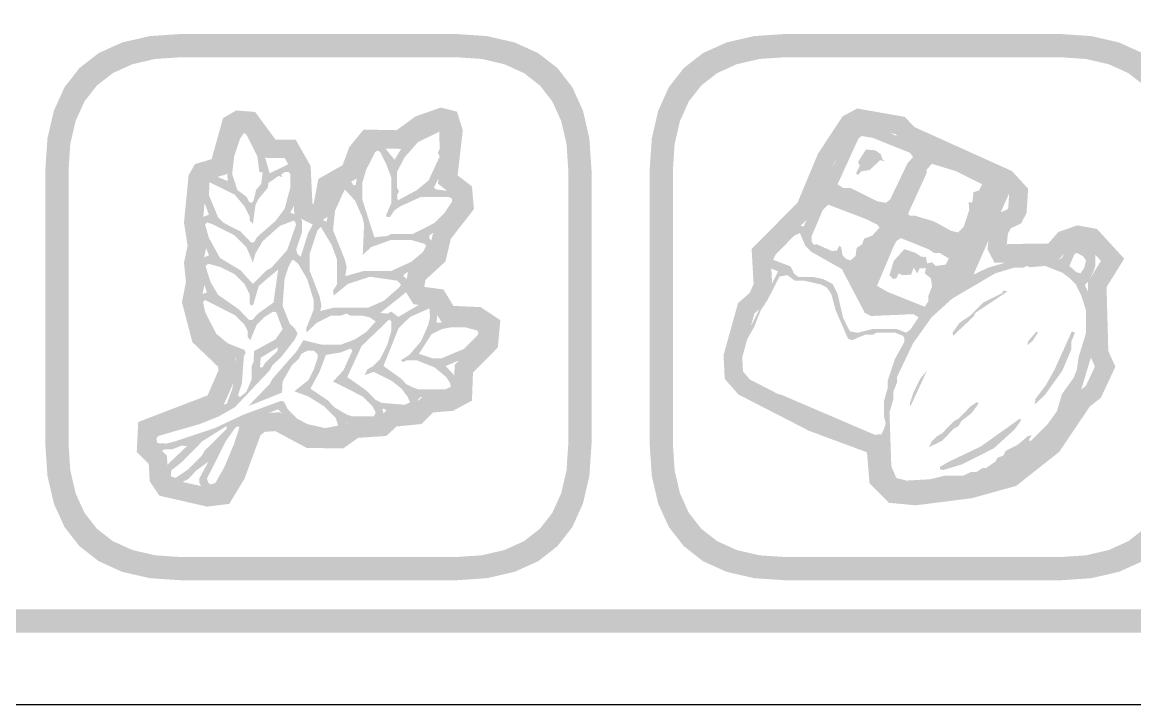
# Model space of a CAD drawing. Header units: millimetres. Extents: x 6 to 594, y 82 to 394.
# Drawn here: x 107.1 to 126.25, y 211.96 to 223.7 of the extents above; entities that cross this region are included whole.
import ezdxf

# ---------------------------------------------------------------- set-up
doc = ezdxf.new("R2010")
doc.units = ezdxf.units.MM
doc.layers.add('CUT', color=1, linetype='Continuous')
doc.layers.add('RASTER', color=7, linetype='Continuous')

msp = doc.modelspace()

# ---------------------------------------------------------------- hatches: boundary and pattern name
at = {"layer": 'RASTER'}
h = msp.add_hatch(color=7, dxfattribs=at)
h.paths.add_polyline_path([(91.8, 228.6), (91.834, 229.116), (91.938, 229.563), (92.109, 229.941), (92.35, 230.25), (92.659, 230.491), (93.038, 230.663), (93.484, 230.766), (94, 230.8), (151.2, 230.8), (151.716, 230.766), (152.163, 230.663), (152.541, 230.491), (152.85, 230.25), (153.091, 229.941), (153.263, 229.563), (153.366, 229.116), (153.4, 228.6), (153.4, 215.4), (153.366, 214.884), (153.263, 214.438), (153.091, 214.059), (152.85, 213.75), (152.541, 213.509), (152.163, 213.337), (151.716, 213.234), (151.2, 213.2), (94, 213.2), (93.484, 213.234), (93.038, 213.337), (92.659, 213.509), (92.35, 213.75), (92.109, 214.059), (91.938, 214.438), (91.834, 214.884), (91.8, 215.4)])
h.paths.add_polyline_path([(92.2, 228.6), (92.2, 215.4), (92.228, 214.978), (92.313, 214.613), (92.453, 214.303), (92.65, 214.05), (92.903, 213.853), (93.213, 213.712), (93.578, 213.628), (94, 213.6), (151.2, 213.6), (151.622, 213.628), (151.988, 213.712), (152.297, 213.853), (152.55, 214.05), (152.747, 214.303), (152.888, 214.613), (152.972, 214.978), (153, 215.4), (153, 228.6), (152.972, 229.022), (152.888, 229.388), (152.747, 229.697), (152.55, 229.95), (152.297, 230.147), (151.988, 230.288), (151.622, 230.372), (151.2, 230.4), (94, 230.4), (93.578, 230.372), (93.213, 230.288), (92.903, 230.147), (92.65, 229.95), (92.453, 229.697), (92.313, 229.388), (92.228, 229.022), (92.2, 228.6)])
h = msp.add_hatch(color=7, dxfattribs=at)
h.paths.add_polyline_path([(107.5, 221.15), (107.537, 221.701), (107.647, 222.178), (107.83, 222.582), (108.088, 222.913), (108.418, 223.17), (108.822, 223.353), (109.299, 223.463), (109.85, 223.5), (114.55, 223.5), (115.101, 223.463), (115.578, 223.353), (115.982, 223.17), (116.313, 222.913), (116.57, 222.582), (116.753, 222.178), (116.863, 221.701), (116.9, 221.15), (116.9, 216.45), (116.863, 215.899), (116.753, 215.422), (116.57, 215.018), (116.313, 214.687), (115.982, 214.43), (115.578, 214.247), (115.101, 214.137), (114.55, 214.1), (109.85, 214.1), (109.299, 214.137), (108.822, 214.247), (108.418, 214.43), (108.088, 214.688), (107.83, 215.018), (107.647, 215.422), (107.537, 215.899), (107.5, 216.45)])
h.paths.add_polyline_path([(107.9, 221.15), (107.9, 216.45), (107.93, 215.993), (108.022, 215.597), (108.174, 215.262), (108.388, 214.988), (108.662, 214.774), (108.997, 214.622), (109.393, 214.53), (109.85, 214.5), (114.55, 214.5), (115.007, 214.53), (115.403, 214.622), (115.738, 214.774), (116.013, 214.988), (116.226, 215.262), (116.378, 215.597), (116.47, 215.993), (116.5, 216.45), (116.5, 221.15), (116.47, 221.607), (116.378, 222.003), (116.226, 222.338), (116.013, 222.612), (115.738, 222.826), (115.403, 222.978), (115.007, 223.07), (114.55, 223.1), (109.85, 223.1), (109.393, 223.07), (108.997, 222.978), (108.662, 222.826), (108.388, 222.613), (108.174, 222.338), (108.022, 222.003), (107.93, 221.607), (107.9, 221.15)])
h = msp.add_hatch(color=7, dxfattribs=at)
h.paths.add_polyline_path([(117.9, 221.15), (117.937, 221.701), (118.047, 222.178), (118.23, 222.582), (118.488, 222.913), (118.818, 223.17), (119.222, 223.353), (119.699, 223.463), (120.25, 223.5), (124.95, 223.5), (125.501, 223.463), (125.978, 223.353), (126.382, 223.17), (126.713, 222.913), (126.97, 222.582), (127.153, 222.178), (127.263, 221.701), (127.3, 221.15), (127.3, 216.45), (127.263, 215.899), (127.153, 215.422), (126.97, 215.018), (126.713, 214.687), (126.382, 214.43), (125.978, 214.247), (125.501, 214.137), (124.95, 214.1), (120.25, 214.1), (119.699, 214.137), (119.222, 214.247), (118.818, 214.43), (118.488, 214.688), (118.23, 215.018), (118.047, 215.422), (117.937, 215.899), (117.9, 216.45)])
h.paths.add_polyline_path([(118.3, 221.15), (118.3, 216.45), (118.33, 215.993), (118.422, 215.597), (118.574, 215.262), (118.788, 214.988), (119.062, 214.774), (119.397, 214.622), (119.793, 214.53), (120.25, 214.5), (124.95, 214.5), (125.407, 214.53), (125.803, 214.622), (126.138, 214.774), (126.413, 214.988), (126.626, 215.262), (126.778, 215.597), (126.87, 215.993), (126.9, 216.45), (126.9, 221.15), (126.87, 221.607), (126.778, 222.003), (126.626, 222.338), (126.413, 222.612), (126.138, 222.826), (125.803, 222.978), (125.407, 223.07), (124.95, 223.1), (120.25, 223.1), (119.793, 223.07), (119.397, 222.978), (119.062, 222.826), (118.788, 222.613), (118.574, 222.338), (118.422, 222.003), (118.33, 221.607), (118.3, 221.15)])
h = msp.add_hatch(color=7, dxfattribs=at)
h.paths.add_polyline_path([(114.308, 222.234), (114.585, 222.163), (114.685, 221.842), (114.595, 221.067), (114.842, 220.876), (114.877, 220.486), (114.479, 219.976), (114.386, 219.586), (114.043, 219.269), (114.023, 219.155), (114.027, 219.148), (114.352, 219.104), (114.524, 218.821), (114.994, 218.8), (115.331, 218.575), (115.287, 218.106), (114.86, 217.673), (114.842, 217.192), (114.515, 217.016), (114.17, 216.988), (113.971, 216.789), (113.543, 216.746), (113.367, 216.583), (112.885, 216.552), (112.625, 216.368), (111.997, 216.379), (111.459, 216.667), (111.281, 216.656), (111.204, 216.599), (110.928, 215.848), (110.666, 215.415), (110.287, 215.368), (109.463, 215.556), (109.297, 215.805), (109.281, 216.105), (109.074, 216.312), (109.099, 216.824), (110.293, 217.282), (110.481, 217.712), (110.47, 217.779), (110.032, 218.197), (109.851, 218.884), (109.92, 219.231), (109.887, 219.566), (109.949, 219.858), (109.887, 220.253), (109.966, 221.068), (110.075, 221.261), (110.362, 221.345), (110.56, 222.053), (110.786, 222.184), (111.112, 222.157), (111.461, 221.683), (111.808, 221.683), (112.066, 221.228), (112.097, 220.582), (112.11, 220.575), (112.118, 220.58), (112.199, 221.005), (112.616, 221.243), (112.732, 221.554), (112.978, 221.855), (113.546, 221.844), (113.869, 222.08)])
h.paths.add_polyline_path([(114.322, 221.9), (114.02, 221.794), (113.648, 221.522), (113.128, 221.532), (113.014, 221.392), (112.876, 221.022), (112.485, 220.8), (112.406, 220.383), (112.127, 220.208), (111.786, 220.381), (111.75, 221.137), (111.621, 221.363), (111.3, 221.363), (110.941, 221.85), (110.86, 221.857), (110.833, 221.841), (110.623, 221.087), (110.289, 220.99), (110.278, 220.97), (110.21, 220.263), (110.275, 219.849), (110.21, 219.548), (110.244, 219.215), (110.179, 218.894), (110.319, 218.366), (110.769, 217.936), (110.812, 217.669), (110.532, 217.031), (109.409, 216.6), (109.401, 216.438), (109.594, 216.245), (109.612, 215.91), (109.659, 215.839), (110.304, 215.693), (110.473, 215.713), (110.638, 215.987), (110.936, 216.799), (111.167, 216.969), (111.529, 216.992), (112.08, 216.698), (112.526, 216.69), (112.774, 216.866), (113.233, 216.895), (113.404, 217.053), (113.825, 217.096), (114.027, 217.298), (114.422, 217.33), (114.529, 217.387), (114.545, 217.809), (114.979, 218.25), (114.995, 218.415), (114.891, 218.484), (114.34, 218.509), (114.158, 218.807), (113.835, 218.851), (113.686, 219.09), (113.746, 219.431), (114.097, 219.755), (114.184, 220.119), (114.547, 220.583), (114.536, 220.708), (114.256, 220.924), (114.359, 221.812), (114.332, 221.898), (114.322, 221.9)])
h = msp.add_hatch(color=7, dxfattribs=at)
h.paths.add_polyline_path([(121.47, 222.217), (122.288, 222.074), (122.46, 221.896), (124.134, 221.142), (124.413, 220.838), (124.387, 220.423), (124.292, 220.239), (124.115, 220.158), (124.066, 220.067), (124.043, 219.859), (124.03, 219.885), (124.76, 219.895), (124.935, 220.093), (125.26, 220.207), (125.598, 220.145), (126.067, 219.633), (125.763, 219.146), (125.793, 218.046), (125.915, 217.775), (125.664, 217.24), (125.475, 217.091), (124.948, 216.31), (124.208, 215.725), (123.441, 215.512), (122.477, 215.391), (122.022, 215.433), (121.684, 215.77), (121.641, 216.289), (121.629, 216.307), (120.644, 216.672), (119.428, 217.297), (119.192, 217.566), (119.172, 217.976), (119.422, 218.871), (119.62, 219.042), (119.689, 219.195), (119.655, 219.801), (120.446, 220.599), (120.797, 221.439), (121.22, 222.082)])
h.paths.add_polyline_path([(121.524, 221.883), (121.443, 221.839), (121.081, 221.288), (120.717, 220.418), (119.982, 219.677), (120.012, 219.135), (119.883, 218.846), (119.704, 218.692), (119.494, 217.94), (119.506, 217.693), (119.628, 217.553), (120.774, 216.965), (121.838, 216.571), (121.953, 216.397), (121.994, 215.914), (122.167, 215.741), (122.471, 215.712), (123.378, 215.827), (124.06, 216.016), (124.711, 216.53), (125.238, 217.312), (125.406, 217.444), (125.563, 217.778), (125.475, 217.973), (125.441, 219.234), (125.667, 219.596), (125.434, 219.85), (125.286, 219.877), (125.12, 219.819), (124.906, 219.577), (123.836, 219.562), (123.714, 219.798), (123.755, 220.164), (123.884, 220.405), (124.059, 220.484), (124.072, 220.51), (124.085, 220.722), (123.942, 220.877), (122.272, 221.629), (122.13, 221.777), (121.524, 221.883)])
h = msp.add_hatch(color=7, dxfattribs=at)
h.paths.add_polyline_path([(110.86, 221.95), (110.993, 221.904), (111.127, 221.737), (111.25, 221.493), (111.361, 221.102), (111.684, 221.259), (111.761, 221.236), (111.818, 221.159), (111.818, 220.992), (111.851, 220.892), (111.785, 220.558), (111.718, 220.425), (111.861, 220.368), (111.918, 220.291), (111.918, 220.091), (111.818, 219.79), (111.841, 219.714), (111.895, 219.667), (112.018, 220.057), (112.108, 220.234), (112.219, 220.325), (112.342, 220.268), (112.385, 220.558), (112.452, 220.759), (112.576, 220.969), (112.686, 220.992), (112.776, 220.949), (112.796, 220.902), (112.843, 220.902), (112.886, 221.193), (113.11, 221.603), (113.22, 221.66), (113.263, 221.637), (113.511, 221.336), (113.611, 221.503), (113.878, 221.77), (114.088, 221.894), (114.322, 221.96), (114.365, 221.937), (114.422, 221.86), (114.422, 221.493), (114.322, 221.126), (114.188, 220.859), (114.222, 220.825), (114.489, 220.792), (114.599, 220.735), (114.622, 220.592), (114.532, 220.415), (114.445, 220.335), (114.399, 220.248), (114.111, 220.034), (114.111, 219.981), (114.188, 219.891), (114.131, 219.714), (113.965, 219.547), (113.677, 219.366), (113.664, 219.333), (113.754, 219.256), (113.754, 219.156), (113.697, 219.046), (113.263, 218.699), (113.387, 218.689), (113.454, 218.722), (113.577, 218.632), (113.955, 218.856), (114.155, 218.889), (114.255, 218.789), (114.232, 218.532), (114.889, 218.555), (115.066, 218.465), (115.09, 218.321), (115.033, 218.211), (114.766, 217.944), (114.389, 217.787), (114.565, 217.597), (114.622, 217.487), (114.599, 217.343), (114.522, 217.287), (114.389, 217.253), (113.955, 217.253), (113.921, 217.22), (113.898, 217.076), (113.821, 217.019), (113.387, 217.019), (113.32, 217.053), (113.297, 217.043), (113.32, 216.986), (113.297, 216.843), (113.153, 216.786), (112.686, 216.819), (112.643, 216.662), (112.552, 216.619), (112.118, 216.619), (111.985, 216.652), (111.741, 216.776), (111.507, 217.043), (110.993, 216.843), (110.816, 216.285), (110.593, 215.774), (110.526, 215.674), (110.416, 215.617), (110.316, 215.617), (110.205, 215.674), (110.149, 215.784), (110.149, 215.851), (110.306, 216.141), (110.105, 215.995), (109.958, 215.841), (109.781, 215.751), (109.681, 215.751), (109.591, 215.794), (109.548, 215.884), (109.571, 216.061), (109.938, 216.409), (109.848, 216.419), (109.681, 216.352), (109.548, 216.352), (109.481, 216.318), (109.337, 216.409), (109.314, 216.619), (109.337, 216.662), (109.448, 216.719), (110.149, 216.919), (110.626, 217.143), (110.716, 217.387), (110.783, 217.721), (110.783, 217.921), (110.539, 218.044), (110.339, 218.245), (110.182, 218.522), (110.115, 218.755), (110.139, 218.999), (110.282, 219.056), (110.149, 219.423), (110.149, 219.59), (110.172, 219.634), (110.316, 219.69), (110.149, 220.124), (110.149, 220.291), (110.172, 220.335), (110.316, 220.391), (110.215, 220.658), (110.192, 220.902), (110.215, 220.992), (110.282, 221.059), (110.416, 221.059), (110.639, 220.969), (110.616, 221.393), (110.683, 221.66), (110.806, 221.904)])
h.paths.add_polyline_path([(114.278, 221.817), (113.911, 221.637), (113.677, 221.37), (113.554, 221.126), (113.554, 220.859), (113.587, 220.792), (113.554, 220.725), (113.564, 220.635), (113.898, 220.815), (114.098, 220.982), (114.288, 221.393), (114.255, 221.46), (114.288, 221.526)])
h.paths.add_polyline_path([(110.917, 221.794), (110.85, 221.693), (110.75, 221.393), (110.716, 221.092), (110.806, 220.815), (110.96, 220.702), (111.007, 220.615), (111.05, 220.592), (111.083, 220.625), (111.127, 220.815), (111.217, 220.925), (111.24, 221.116), (111.184, 221.126), (111.15, 221.393), (110.96, 221.77)])
h.paths.add_polyline_path([(113.22, 221.493), (113.177, 221.47), (113.02, 221.159), (112.953, 220.925), (112.953, 220.658), (113.163, 220.001), (113.387, 220.024), (113.454, 220.057), (113.821, 220.057), (114.198, 220.248), (114.365, 220.415), (114.499, 220.615), (114.499, 220.668), (114.455, 220.692), (113.955, 220.692), (113.611, 220.535), (113.511, 220.468), (113.43, 220.348), (113.377, 220.348), (113.364, 220.381), (113.454, 220.592), (113.454, 221.026), (113.364, 221.269), (113.263, 221.47)])
h.paths.add_polyline_path([(111.618, 221.126), (111.561, 221.082), (111.574, 221.036), (111.517, 221.059), (111.341, 220.936), (111.327, 220.849), (111.174, 220.668), (111.117, 220.558), (111.073, 220.234), (111.017, 220.291), (111.017, 220.358), (110.927, 220.535), (110.76, 220.735), (110.326, 220.949), (110.316, 220.725), (110.473, 220.348), (110.573, 220.248), (110.86, 220.101), (111.04, 219.914), (111.093, 219.914), (111.14, 220.001), (111.461, 220.281), (111.618, 220.491), (111.718, 220.859), (111.718, 221.092), (111.684, 221.126)])
h.paths.add_polyline_path([(112.653, 220.825), (112.486, 220.458), (112.452, 220.124), (112.653, 219.623), (112.686, 219.49), (112.663, 219.333), (112.986, 219.423), (113.454, 219.423), (113.798, 219.58), (113.998, 219.747), (114.055, 219.857), (114.021, 219.891), (113.788, 219.957), (113.454, 219.957), (113.11, 219.834), (112.963, 219.7), (112.986, 220.224), (112.953, 220.358), (112.829, 220.635)])
h.paths.add_polyline_path([(111.785, 220.291), (111.541, 220.201), (111.24, 219.934), (111.117, 219.724), (111.073, 219.567), (110.96, 219.834), (110.76, 220.034), (110.382, 220.224), (110.282, 220.258), (110.249, 220.224), (110.316, 219.991), (110.506, 219.647), (110.86, 219.433), (111.073, 219.2), (111.307, 219.433), (111.394, 219.48), (111.661, 219.78), (111.818, 220.224)])
h.paths.add_polyline_path([(112.242, 220.181), (112.185, 220.124), (112.052, 219.724), (112.052, 219.423), (112.219, 218.989), (112.252, 218.822), (112.229, 218.732), (112.452, 218.789), (113.053, 218.789), (113.33, 218.912), (113.597, 219.146), (113.621, 219.189), (113.554, 219.256), (113.087, 219.323), (112.709, 219.2), (112.462, 218.999), (112.452, 219.089), (112.519, 219.189), (112.519, 219.623), (112.429, 219.867)])
h.paths.add_polyline_path([(111.775, 219.613), (111.741, 219.6), (111.684, 219.49), (111.618, 219.29), (111.584, 218.822), (111.708, 218.512), (111.795, 218.432), (111.841, 218.345), (111.795, 218.245), (111.561, 217.944), (111.407, 217.797), (111.361, 217.711), (110.76, 217.076), (110.483, 216.919), (110.149, 216.786), (109.448, 216.585), (109.414, 216.552), (109.424, 216.462), (109.581, 216.452), (109.715, 216.485), (110.416, 216.719), (110.917, 216.953), (111.551, 217.186), (111.608, 217.176), (111.674, 217.043), (111.841, 216.876), (112.018, 216.786), (112.319, 216.719), (112.542, 216.762), (112.496, 216.896), (112.295, 217.096), (112.028, 217.263), (111.785, 217.353), (112.028, 217.544), (112.118, 217.721), (112.185, 217.921), (112.185, 217.988), (112.118, 218.054), (112.018, 218.054), (111.908, 217.998), (111.861, 217.911), (111.741, 217.797), (111.584, 217.52), (111.574, 217.33), (110.993, 217.096), (111.361, 217.477), (111.407, 217.564), (111.828, 218.044), (111.941, 218.231), (112.252, 218.155), (112.586, 218.155), (112.829, 218.245), (113.03, 218.378), (113.187, 218.555), (113.087, 218.622), (112.953, 218.655), (112.753, 218.655), (112.686, 218.689), (112.586, 218.655), (112.419, 218.655), (112.175, 218.532), (111.995, 218.365), (111.995, 218.445), (112.118, 218.755), (112.118, 218.922), (112.008, 219.28), (111.861, 219.533)])
h.paths.add_polyline_path([(110.306, 219.547), (110.259, 219.513), (110.282, 219.423), (110.349, 219.223), (110.473, 219.013), (110.826, 218.766), (111.007, 218.579), (111.06, 218.579), (111.174, 218.699), (111.427, 218.879), (111.507, 219.447), (111.174, 219.166), (111.083, 218.856), (111.05, 218.822), (111.017, 218.856), (111.017, 219.023), (110.927, 219.2), (110.76, 219.366), (110.516, 219.49)])
h.paths.add_polyline_path([(110.249, 218.922), (110.215, 218.889), (110.249, 218.722), (110.439, 218.345), (110.639, 218.178), (110.927, 218.064), (110.95, 218.021), (110.917, 217.954), (110.883, 217.487), (110.816, 217.287), (110.85, 217.253), (110.96, 217.343), (111.05, 217.554), (111.05, 217.787), (111.083, 217.854), (111.093, 218.044), (111.461, 218.245), (111.584, 218.422), (111.474, 218.712), (111.417, 218.722), (111.274, 218.632), (111.14, 218.498), (111.027, 218.231), (110.983, 218.288), (110.983, 218.388), (110.927, 218.498), (110.76, 218.665)])
h.paths.add_polyline_path([(114.111, 218.779), (113.778, 218.632), (113.577, 218.432), (113.32, 217.787), (113.631, 217.564), (113.711, 217.477), (113.821, 217.42), (113.921, 217.387), (114.389, 217.387), (114.479, 217.43), (114.465, 217.497), (114.399, 217.597), (114.198, 217.764), (113.888, 217.887), (113.721, 217.887), (113.654, 217.854), (113.621, 217.887), (113.764, 217.978), (113.965, 218.211), (114.088, 218.488), (114.121, 218.622)])
h.paths.add_polyline_path([(113.42, 218.589), (112.943, 218.131), (112.696, 217.597), (113.03, 217.363), (113.177, 217.21), (113.287, 217.153), (113.687, 217.12), (113.778, 217.163), (113.731, 217.263), (113.631, 217.397), (113.464, 217.53), (113.153, 217.687), (112.996, 217.63), (113.043, 217.731), (113.13, 217.777), (113.263, 217.911), (113.387, 218.155), (113.454, 218.388), (113.454, 218.555)])
h.paths.add_polyline_path([(114.489, 218.455), (114.322, 218.422), (114.145, 218.332), (113.931, 217.998), (114.155, 217.921), (114.322, 217.921), (114.699, 218.078), (114.933, 218.311), (114.956, 218.355), (114.933, 218.398), (114.722, 218.455)])
h.paths.add_polyline_path([(111.507, 218.111), (111.207, 217.931), (111.194, 217.764), (111.24, 217.764), (111.274, 217.831), (111.494, 218.044)])
h.paths.add_polyline_path([(112.753, 218.088), (112.586, 218.021), (112.329, 217.978), (112.219, 217.687), (112.062, 217.397), (112.362, 217.196), (112.476, 217.076), (112.686, 216.953), (112.786, 216.919), (113.153, 216.919), (113.187, 216.986), (113.13, 217.096), (112.963, 217.263), (112.452, 217.52), (112.629, 217.711), (112.786, 218.054)])
h.paths.add_polyline_path([(110.616, 216.752), (110.205, 216.495), (109.858, 216.141), (109.671, 215.995), (109.658, 215.894), (109.738, 215.861), (109.958, 216.008), (110.192, 216.242), (110.239, 216.328), (110.626, 216.709)])
h.paths.add_polyline_path([(110.816, 216.752), (110.773, 216.729), (110.606, 216.495), (110.282, 215.851), (110.306, 215.774), (110.349, 215.751), (110.426, 215.774), (110.583, 216.051), (110.75, 216.452), (110.84, 216.729)])
h = msp.add_hatch(color=7, dxfattribs=at)
h.paths.add_polyline_path([(121.494, 221.957), (121.612, 221.967), (121.932, 221.839), (123.655, 221.105), (123.984, 220.923), (124.07, 220.722), (123.473, 219.359), (123.719, 219.477), (124.261, 219.637), (124.676, 219.669), (124.932, 219.605), (125.005, 219.659), (125.082, 219.838), (125.155, 219.892), (125.347, 219.892), (125.516, 219.806), (125.57, 219.701), (125.57, 219.509), (125.538, 219.414), (125.452, 219.244), (125.388, 219.181), (125.538, 218.871), (125.57, 218.711), (125.57, 218.36), (125.538, 218.296), (125.506, 217.977), (125.315, 217.339), (125.165, 217.042), (124.846, 216.595), (124.494, 216.244), (124.207, 216.053), (123.847, 215.871), (123.527, 215.775), (123.208, 215.743), (123.144, 215.711), (122.953, 215.711), (122.634, 215.647), (122.187, 215.647), (122.018, 215.733), (121.9, 215.935), (121.9, 216.445), (121.877, 216.487), (120.974, 216.86), (120.058, 217.285), (120.112, 217.307), (120.208, 217.275), (121.772, 216.605), (121.89, 216.614), (121.932, 216.701), (121.963, 216.796), (121.932, 216.924), (121.932, 217.179), (121.995, 217.403), (121.995, 217.53), (122.123, 217.913), (122.283, 218.201), (122.283, 218.264), (122.26, 218.306), (122.123, 218.36), (121.804, 218.36), (121.74, 218.328), (121.612, 218.328), (121.389, 218.233), (121.315, 218.255), (121.102, 218.743), (121.028, 219.021), (120.952, 219.136), (120.846, 219.19), (120.559, 219.254), (120.399, 219.254), (120.272, 219.35), (120.135, 219.327), (119.93, 218.925), (119.815, 218.753), (119.697, 218.456), (119.57, 218.233), (119.506, 218.073), (119.506, 217.977), (119.442, 217.85), (119.442, 217.754), (119.496, 217.648), (119.592, 217.553), (120.039, 217.317), (119.921, 217.339), (119.56, 217.521), (119.464, 217.617), (119.41, 217.722), (119.41, 217.913), (119.506, 218.201), (120.112, 219.414), (119.911, 219.5), (119.889, 219.669), (120.026, 219.851), (120.09, 219.883), (120.294, 220.093), (120.473, 220.202), (120.549, 220.189), (121.347, 221.817), (121.411, 221.913)])
h.paths.add_polyline_path([(121.548, 221.744), (121.494, 221.702), (121.134, 220.914), (121.229, 220.85), (121.357, 220.85), (121.804, 220.626), (121.963, 220.594), (122.037, 220.649), (122.337, 221.274), (122.433, 221.383), (122.378, 221.456), (121.74, 221.712)])
h.paths.add_polyline_path([(121.622, 221.511), (121.781, 221.498), (121.877, 221.434), (121.909, 221.338), (121.954, 221.306), (121.868, 221.329), (121.686, 221.159), (121.548, 221.137), (121.485, 221.073), (121.453, 221.105), (121.517, 221.233), (121.485, 221.297)])
h.paths.add_polyline_path([(122.761, 221.265), (122.666, 221.169), (122.666, 221.105), (122.346, 220.403), (122.378, 220.371), (122.474, 220.371), (122.793, 220.275), (123.081, 220.116), (123.208, 220.084), (123.304, 220.18), (123.4, 220.467), (123.39, 220.604), (123.454, 220.604), (123.473, 220.776), (123.569, 220.808), (123.623, 220.914), (123.176, 221.137)])
h.paths.add_polyline_path([(120.974, 220.563), (120.878, 220.467), (120.687, 220.02), (120.687, 219.924), (120.728, 219.87), (120.773, 219.883), (121.038, 219.765), (121.124, 219.774), (121.165, 219.86), (121.197, 219.828), (121.22, 219.691), (121.284, 219.627), (121.357, 219.605), (121.443, 219.678), (121.462, 219.819), (121.558, 219.883), (121.59, 219.978), (121.73, 220.03), (121.858, 220.17), (121.813, 220.221), (121.644, 220.307)])
h.paths.add_polyline_path([(120.486, 220.074), (120.39, 220.03), (120.071, 219.71), (120.026, 219.615), (120.326, 219.5), (120.39, 219.372), (120.463, 219.318), (120.719, 219.318), (120.878, 219.286), (121.047, 219.2), (121.134, 219.031), (121.229, 218.616), (121.347, 218.383), (121.485, 218.36), (121.74, 218.424), (122.155, 218.424), (122.315, 218.36), (122.388, 218.415), (122.528, 218.625), (122.442, 218.679), (121.708, 218.648), (121.603, 218.702), (121.207, 219.455), (120.677, 219.755), (120.581, 219.851)])
h.paths.add_polyline_path([(122.219, 219.988), (122.145, 219.934), (122.091, 219.828), (121.813, 219.168), (121.995, 219.062), (122.634, 218.807), (122.698, 218.903), (122.698, 218.999), (122.761, 219.158), (122.739, 219.295), (122.634, 219.382), (122.656, 219.468), (122.548, 219.468), (122.506, 219.382), (122.442, 219.477), (122.401, 219.359), (122.251, 219.35), (122.187, 219.382), (122.145, 219.295), (122.091, 219.286), (122.027, 219.35), (122.101, 219.595), (122.283, 219.797), (122.474, 219.733), (122.57, 219.669), (122.656, 219.659), (122.675, 219.551), (122.761, 219.573), (122.825, 219.509), (122.994, 219.532), (123.049, 219.637), (122.889, 219.733), (122.793, 219.733), (122.698, 219.797)])
h.paths.add_polyline_path([(125.251, 219.733), (125.209, 219.71), (125.123, 219.509), (125.241, 219.404), (125.315, 219.382), (125.379, 219.477), (125.411, 219.605), (125.356, 219.678)])
h.paths.add_polyline_path([(124.389, 219.509), (124.325, 219.477), (124.166, 219.477), (123.847, 219.382), (123.103, 218.944), (122.752, 218.625), (122.433, 218.178), (122.155, 217.594), (122.155, 217.498), (122.091, 217.339), (122.091, 217.211), (122.027, 216.988), (122.059, 216.062), (122.145, 215.861), (122.324, 215.816), (122.729, 215.839), (122.985, 215.903), (123.304, 215.903), (123.432, 215.966), (123.527, 215.966), (123.623, 216.03), (123.687, 216.03), (123.856, 216.148), (123.888, 216.212), (123.984, 216.244), (124.028, 216.327), (124.239, 216.436), (124.411, 216.582), (124.475, 216.595), (124.421, 216.509), (124.463, 216.499), (124.75, 216.787), (124.909, 217.01), (124.996, 217.307), (125.197, 217.585), (125.251, 217.722), (125.283, 217.945), (125.411, 218.36), (125.411, 218.743), (125.324, 219.008), (125.229, 219.2), (125.133, 219.295), (125.005, 219.391), (124.708, 219.509), (124.443, 219.487)])
h.paths.add_polyline_path([(123.984, 219.085), (124.06, 219.072), (123.505, 218.702), (123.473, 218.638), (123.122, 218.306), (123.112, 218.36), (123.231, 218.529), (123.422, 218.657), (123.645, 218.881), (123.965, 219.04)])
h.paths.add_polyline_path([(124.558, 218.383), (124.581, 218.36), (124.494, 218.223), (124.399, 218.146), (124.411, 218.21)])
h.paths.add_polyline_path([(125.165, 218.383), (125.219, 218.36), (125.155, 218.201), (125.155, 218.073), (125.005, 217.712), (124.699, 217.285), (124.526, 217.125), (124.539, 217.221), (124.718, 217.457), (124.877, 217.744)])
h.paths.add_polyline_path([(122.675, 217.712), (122.388, 217.093), (122.378, 217.147), (122.442, 217.339), (122.56, 217.572)])
h.paths.add_polyline_path([(123.537, 217.17), (123.559, 217.147), (123.537, 217.106), (123.441, 216.978), (123.262, 216.838), (123.218, 216.755), (123.135, 216.71), (122.931, 216.499), (122.707, 216.391), (122.752, 216.487), (122.848, 216.582), (122.931, 216.627), (123.135, 216.838), (123.218, 216.882), (123.422, 217.093)])
h.paths.add_polyline_path([(124.271, 216.882), (124.293, 216.86), (124.271, 216.819), (124.175, 216.691), (123.824, 216.372), (123.272, 216.094), (122.953, 215.998), (122.899, 216.008), (122.899, 216.053), (123.039, 216.136), (123.601, 216.404)])

# ---------------------------------------------------------------- linework, layer by layer
at = {"layer": 'CUT'}
msp.add_lwpolyline([(151.601, 211.96), (93.599, 211.96)], dxfattribs=at)

doc.saveas('drawing.dxf')
